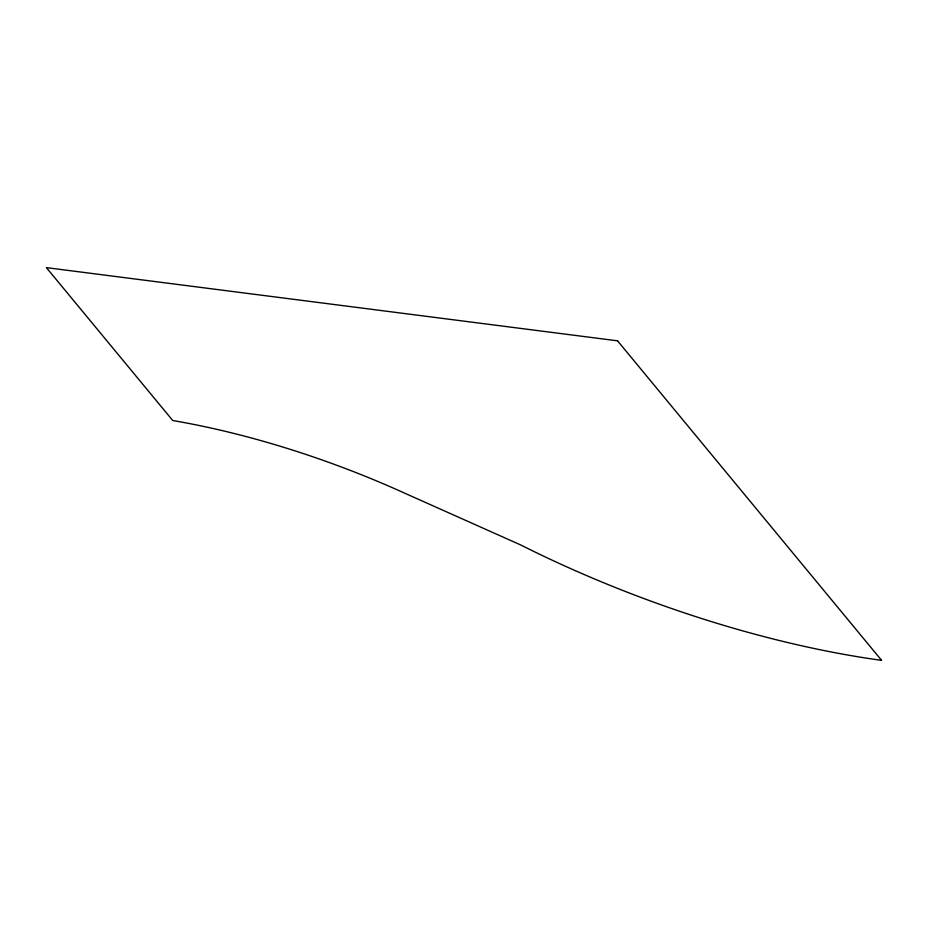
<?xml version="1.0" encoding="UTF-8"?>
<svg xmlns="http://www.w3.org/2000/svg" width="928" height="928" viewBox="0 0 928 928"><rect width="100%" height="100%" fill="white"/><g stroke="black" fill="none" stroke-linecap="round" stroke-linejoin="round"><path stroke-width="1.39" d="M617.549 340.831L46.4 267.635L172.736 420.512A378.172 139.212 20.6 0 1 404.028 492.884L520.55 544.887A472.48 173.93 20.6 0 0 881.6 660.365L617.549 340.831"/></g></svg>
